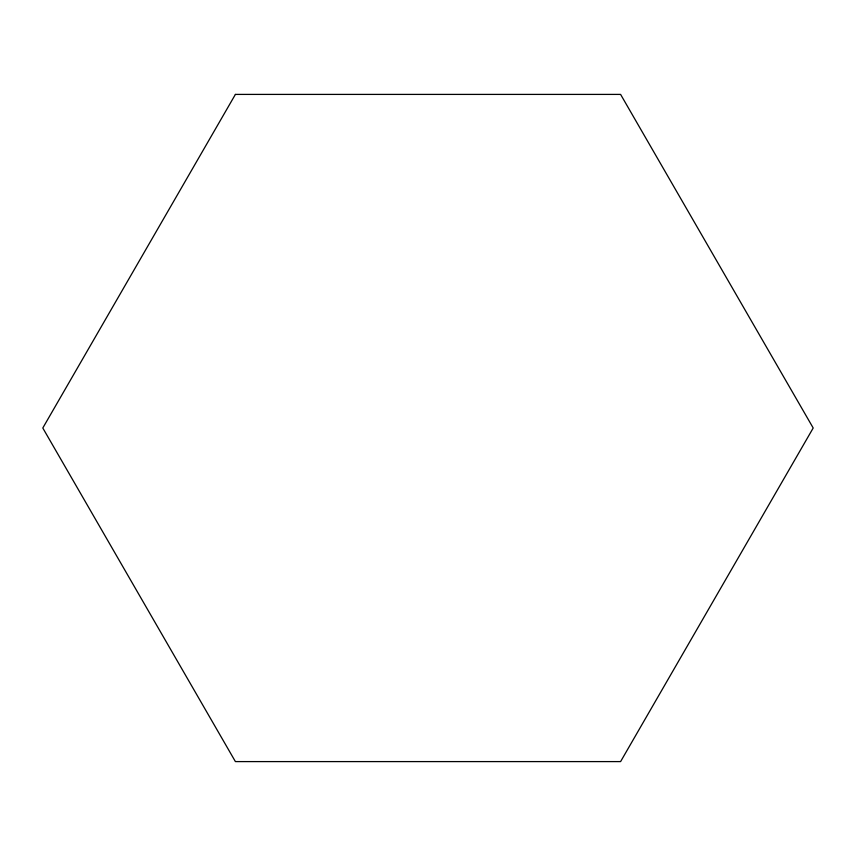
<?xml version="1.0" encoding="UTF-8"?>
<svg xmlns="http://www.w3.org/2000/svg" width="856" height="856" viewBox="0 0 856 856"><rect width="100%" height="100%" fill="white"/><g stroke="black" fill="none" stroke-linecap="round" stroke-linejoin="round"><path stroke-width="1.28" d="M235.4 94.406L42.8 428L235.4 761.594L620.6 761.594L813.2 428L620.6 94.406L235.4 94.406"/></g></svg>
